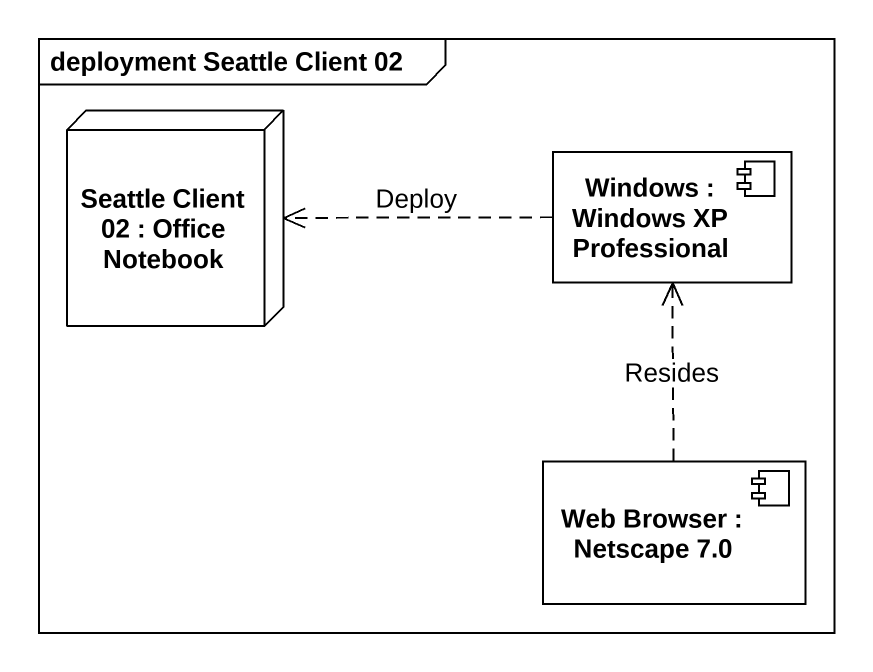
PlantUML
@startuml
mainframe deployment Seattle Client 02
node "Seattle Client 02 : Office Notebook" as Seattle_Client_02
component "Windows : Windows XP Professional" as Windows
component "Web Browser : Netscape 7.0" as Web_Browser
Windows .left.> Seattle_Client_02 : Deploy
Web_Browser .up.> Windows : Resides
@enduml
